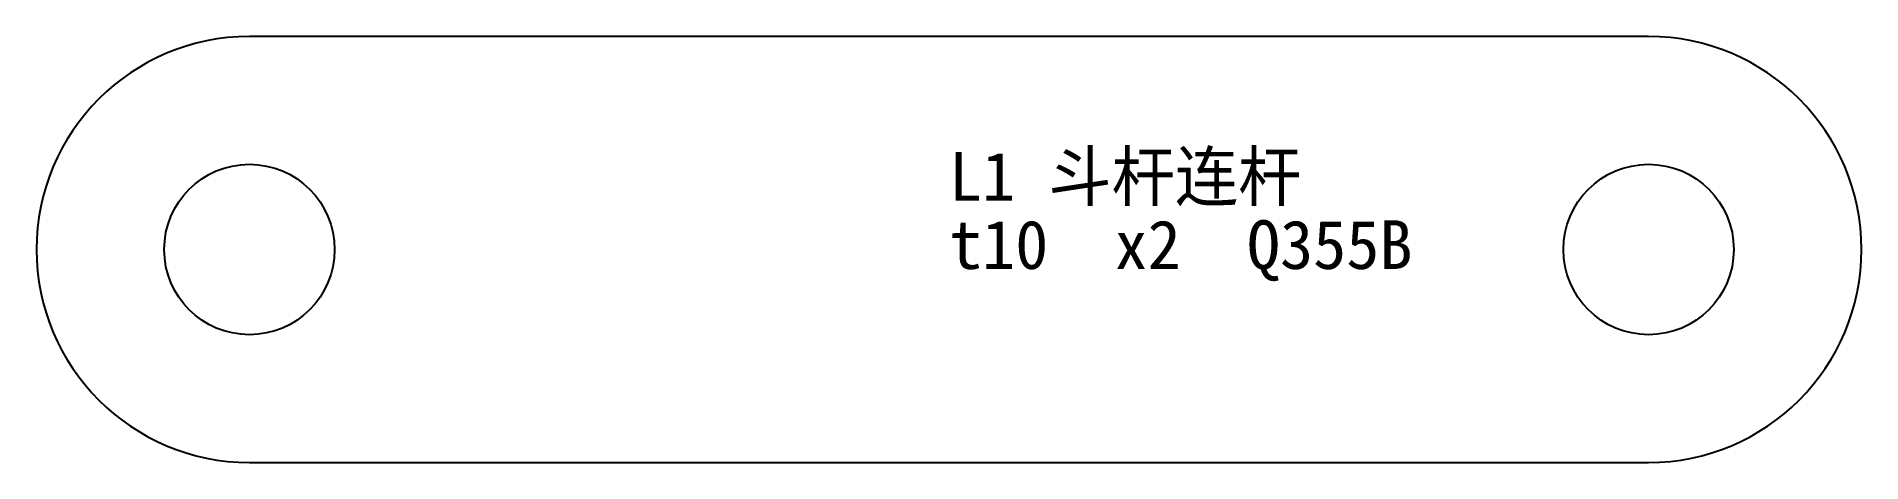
# Model space of a CAD drawing. Header units: millimetres. Extents: x -35 to 265, y -35 to 35.
import ezdxf

# ---------------------------------------------------------------- set-up
doc = ezdxf.new("R2010")
doc.units = ezdxf.units.MM
doc.layers.add('CUT', color=7, linetype='Continuous')
doc.layers.add('MARK', color=3, linetype='Continuous')

msp = doc.modelspace()

# ---------------------------------------------------------------- linework, layer by layer
at = {"layer": 'CUT'}
msp.add_lwpolyline([(0, 35, 1), (0, -35), (230, -35, 1), (230, 35)], format="xyb", close=True, dxfattribs=at)
for centre in [(0, 0), (230, 0)]:
    msp.add_circle(centre, 14, dxfattribs=at)

# ---------------------------------------------------------------- texts
at = {"layer": 'MARK'}
for s, p in [('L1 斗杆连杆', (115, 8)), ('t10  x2  Q355B', (115, -3.2))]:
    msp.add_text(s, height=8, dxfattribs=at).set_placement(p)

doc.saveas('drawing.dxf')
